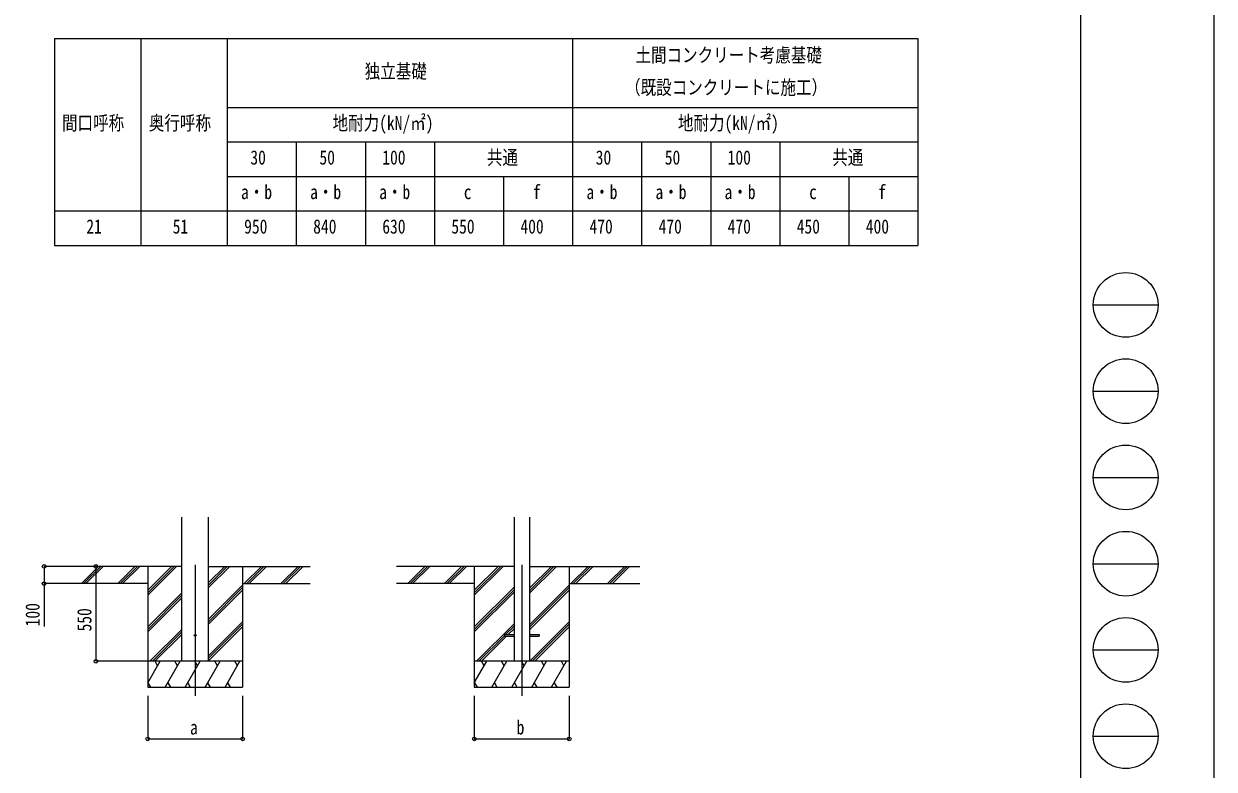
# Model space of a CAD drawing. Units: millimetres, scale not verified. Extents: x -10512 to 10512, y -7425 to 7425.
# Drawn here: x 3619 to 10512, y -4316 to 4 of the extents above; entities that cross this region are included whole.
import ezdxf
from ezdxf.enums import TextEntityAlignment as Align

# ---------------------------------------------------------------- set-up
doc = ezdxf.new("R2010")
doc.units = ezdxf.units.MM
doc.header["$LTSCALE"] = 30
doc.layers.add('0-1_TABLE1', color=7, linetype='Continuous', lineweight=18)
for name, color, linetype in [('0-3_YKK_12', 2, 'Continuous'), ('0-4_YKK_13', 4, 'Continuous'), ('0-5_YKK_A1', 4, 'Continuous'), ('0-6_YKK_D', 6, 'Continuous'), ('0-7_YKK_ZWAK', 7, 'Continuous')]:
    doc.layers.add(name, color=color, linetype=linetype)
doc.styles.add('ＭＳ ゴシック', font='')
doc.styles.get('ＭＳ ゴシック').set_extended_font_data('MS Gothic')

msp = doc.modelspace()

# ---------------------------------------------------------------- linework, layer by layer
at = {"layer": '0-1_TABLE1'}
for p, q in [((3796.82, -80.35), (8796.82, -80.35)), ((3796.82, -80.35), (3796.82, -1280.35)), ((4296.82, -80.35), (4296.82, -1280.35)), ((4796.82, -480.35), (8796.82, -480.35)), ((4796.82, -680.35), (8796.82, -680.35)), ((5196.82, -680.35), (5196.82, -1280.35)), ((5596.82, -680.35), (5596.82, -1280.35)), ((7196.82, -680.35), (7196.82, -1280.35)), ((7596.82, -680.35), (7596.82, -1280.35)), ((4796.82, -880.35), (8796.82, -880.35))]:
    msp.add_line(p, q, dxfattribs=at)
for points in [[(4796.82, -80.35), (4796.82, -480.35), (4796.82, -1080.35), (4796.82, -1280.35)], [(6796.82, -80.35), (6796.82, -680.35), (6796.82, -1080.35), (6796.82, -1280.35)], [(8796.82, -80.35), (8796.82, -680.35), (8796.82, -1080.35), (8796.82, -1280.35)], [(5996.82, -680.35), (5996.82, -1080.35), (5996.82, -1280.35)], [(7996.82, -680.35), (7996.82, -880.35), (7996.82, -1280.35)], [(6396.82, -880.35), (6396.82, -1080.35), (6396.82, -1280.35)], [(8396.82, -880.35), (8396.82, -1080.35), (8396.82, -1280.35)], [(3796.82, -1080.35), (4296.82, -1080.35), (8796.82, -1080.35)], [(3796.82, -1280.35), (6796.82, -1280.35), (8796.82, -1280.35)]]:
    msp.add_lwpolyline(points, dxfattribs=at)
at = {"layer": '0-3_YKK_12'}
for p, q in [((4611.19, -3131.54), (4611.19, -3890.74)), ((6502.76, -3131.54), (6502.76, -3890.74))]:
    msp.add_line(p, q, dxfattribs=at)
at = {"layer": '0-4_YKK_13'}
for p, q in [((6402.76, -3536.25), (6402.76, -3545.25)), ((6402.76, -3536.25), (6457.56, -3536.25)), ((6402.76, -3545.25), (6457.56, -3545.25)), ((6547.96, -3536.25), (6602.76, -3536.25)), ((6547.96, -3545.25), (6602.76, -3545.25)), ((6602.76, -3536.25), (6602.76, -3545.25))]:
    msp.add_line(p, q, dxfattribs=at)
msp.add_circle((4611.19, -3540.75), 5, dxfattribs=at)
at = {"layer": '0-5_YKK_A1'}
for p, q in [((4533.44, -3690.75), (4533.44, -2855.39)), ((4688.94, -3690.75), (4688.94, -2855.39)), ((6457.56, -2855.39), (6457.56, -3690.75)), ((6547.96, -2855.39), (6547.96, -3690.75)), ((4533.44, -3140.75), (3885.24, -3140.75)), ((3951.93, -3239.34), (4050.53, -3140.75)), ((3964.67, -3240.75), (4064.67, -3140.75)), ((3978.81, -3240.75), (4078.81, -3140.75)), ((4164.06, -3239.34), (4262.66, -3140.75)), ((4176.8, -3240.75), (4276.8, -3140.75)), ((4190.94, -3240.75), (4290.94, -3140.75)), ((4336.19, -3140.75), (4336.19, -3840.74)), ((4336.19, -3307.63), (4503.07, -3140.75)), ((4336.19, -3293.48), (4488.93, -3140.75)), ((4336.19, -3279.34), (4474.79, -3140.75)), ((4688.94, -3263.24), (4811.44, -3140.75)), ((4688.94, -3249.1), (4797.3, -3140.75)), ((4688.94, -3234.96), (4783.16, -3140.75)), ((4688.94, -3140.75), (5276.81, -3140.75)), ((4886.19, -3140.75), (4886.19, -3840.74)), ((4895.29, -3240.75), (4995.29, -3140.75)), ((4909.43, -3240.75), (5009.43, -3140.75)), ((4923.57, -3240.75), (5023.57, -3140.75)), ((5107.42, -3240.75), (5207.42, -3140.75)), ((5121.56, -3240.75), (5221.56, -3140.75)), ((5135.71, -3240.75), (5235.71, -3140.75)), ((6457.56, -3140.75), (5776.81, -3140.75)), ((5843.5, -3239.34), (5942.1, -3140.75)), ((5856.24, -3240.75), (5956.24, -3140.75)), ((5870.38, -3240.75), (5970.38, -3140.75)), ((6055.63, -3239.34), (6154.23, -3140.75)), ((6068.37, -3240.75), (6168.37, -3140.75)), ((6082.51, -3240.75), (6182.51, -3140.75)), ((6227.76, -3140.75), (6227.76, -3840.74)), ((6227.76, -3307.63), (6394.64, -3140.75)), ((6227.76, -3293.48), (6380.5, -3140.75)), ((6227.76, -3279.34), (6366.36, -3140.75)), ((6547.96, -3295.79), (6703.01, -3140.75)), ((6547.96, -3281.65), (6688.87, -3140.75)), ((6547.96, -3267.51), (6674.73, -3140.75)), ((6547.96, -3140.75), (7185.97, -3140.75)), ((6777.76, -3140.75), (6777.76, -3840.74)), ((6786.86, -3240.75), (6886.86, -3140.75)), ((6801, -3240.75), (6901, -3140.75)), ((6815.14, -3240.75), (6915.14, -3140.75)), ((6998.99, -3240.75), (7098.99, -3140.75)), ((7013.13, -3240.75), (7113.14, -3140.75)), ((7027.28, -3240.75), (7127.28, -3140.75)), ((4336.19, -3240.75), (3885.24, -3240.75)), ((4336.19, -3491.47), (4533.44, -3294.22)), ((4336.19, -3505.61), (4533.44, -3308.37)), ((4688.94, -3447.09), (4886.19, -3249.84)), ((4688.94, -3461.23), (4886.19, -3263.98)), ((4688.94, -3475.37), (4886.19, -3278.13)), ((4886.19, -3240.75), (5276.81, -3240.75)), ((6227.76, -3240.75), (5776.81, -3240.75)), ((6227.76, -3491.47), (6457.56, -3261.67)), ((6227.76, -3505.61), (6457.56, -3275.82)), ((6227.76, -3519.76), (6457.56, -3289.96)), ((6547.96, -3479.64), (6777.76, -3249.84)), ((6547.96, -3493.78), (6777.76, -3263.98)), ((6547.96, -3507.92), (6777.76, -3278.13)), ((6777.76, -3240.75), (7185.97, -3240.75)), ((4336.19, -3519.76), (4533.44, -3322.51)), ((4349.05, -3690.75), (4533.44, -3506.35)), ((4688.94, -3659.22), (4886.19, -3461.97)), ((4688.94, -3673.36), (4886.19, -3476.11)), ((4688.94, -3687.5), (4886.19, -3490.26)), ((6240.62, -3690.75), (6457.56, -3473.81)), ((6409.26, -3536.25), (6457.56, -3487.95)), ((6423.41, -3536.25), (6457.56, -3502.09)), ((6548.99, -3690.75), (6777.76, -3461.97)), ((6563.13, -3690.75), (6777.76, -3476.11)), ((6577.27, -3690.75), (6777.76, -3490.26)), ((4363.19, -3690.75), (4533.44, -3520.5)), ((4377.34, -3690.75), (4533.44, -3534.64)), ((6254.76, -3690.75), (6402.76, -3542.75)), ((6268.91, -3690.75), (6414.41, -3545.25)), ((4336.19, -3816.19), (4408.62, -3690.74)), ((4886.19, -3690.75), (4336.19, -3690.75)), ((4393.62, -3716.73), (4378.62, -3690.75)), ((4437.49, -3840.74), (4524.09, -3690.74)), ((4509.09, -3716.73), (4494.09, -3690.74)), ((4552.96, -3840.74), (4639.56, -3690.74)), ((4624.56, -3716.73), (4609.56, -3690.75)), ((4668.43, -3840.74), (4755.03, -3690.75)), ((4740.03, -3716.73), (4725.03, -3690.74)), ((4783.9, -3840.74), (4870.5, -3690.75)), ((4855.5, -3716.73), (4840.5, -3690.74)), ((6227.76, -3816.19), (6300.19, -3690.74)), ((6777.76, -3690.75), (6227.76, -3690.75)), ((6285.19, -3716.73), (6270.19, -3690.75)), ((6329.06, -3840.74), (6415.66, -3690.74)), ((6400.66, -3716.73), (6385.66, -3690.74)), ((6444.53, -3840.74), (6531.13, -3690.74)), ((6516.13, -3716.73), (6501.13, -3690.75)), ((6560, -3840.74), (6646.6, -3690.75)), ((6631.6, -3716.73), (6616.6, -3690.74)), ((6675.47, -3840.74), (6762.07, -3690.75)), ((6747.07, -3716.73), (6732.07, -3690.74)), ((4336.19, -3840.74), (4886.19, -3840.74)), ((4337.02, -3814.76), (4352.02, -3840.74)), ((4452.49, -3814.77), (4467.49, -3840.74)), ((4567.96, -3814.77), (4582.96, -3840.74)), ((4683.43, -3814.76), (4698.43, -3840.74)), ((4798.9, -3814.77), (4813.9, -3840.74)), ((6227.76, -3840.74), (6777.76, -3840.74)), ((6228.59, -3814.76), (6243.59, -3840.74)), ((6344.06, -3814.77), (6359.06, -3840.74)), ((6459.53, -3814.77), (6474.53, -3840.74)), ((6575, -3814.76), (6590, -3840.74)), ((6690.47, -3814.77), (6705.47, -3840.74))]:
    msp.add_line(p, q, dxfattribs=at)
at = {"layer": '0-6_YKK_D'}
for p, q in [((3950.86, -3140.75), (3735.19, -3140.75)), ((4110.13, -3140.75), (4035.19, -3140.75)), ((4036.19, -3140.75), (4036.19, -3690.75)), ((3950.86, -3240.75), (3735.19, -3240.75)), ((4335.19, -3690.75), (4035.19, -3690.75)), ((4336.19, -3890.74), (4336.19, -4141.74)), ((4886.19, -3890.74), (4886.19, -4141.74)), ((6227.76, -3890.74), (6227.76, -4141.74)), ((6777.76, -3890.74), (6777.76, -4141.74)), ((4336.19, -4140.74), (4886.19, -4140.74)), ((6227.76, -4140.74), (6777.76, -4140.74))]:
    msp.add_line(p, q, dxfattribs=at)
msp.add_lwpolyline([(3736.19, -3140.75), (3736.19, -3240.75), (3736.19, -3489.25)], dxfattribs=at)
for centre in [(3736.19, -3140.75), (4036.19, -3140.75), (3736.19, -3240.75), (4036.19, -3690.75), (4336.19, -4140.74), (4886.19, -4140.74), (6227.76, -4140.74), (6777.76, -4140.74)]:
    msp.add_circle(centre, 10.62, dxfattribs=at)
at = {"layer": '0-7_YKK_ZWAK'}
for p, q in [((9737.55, 6937.5), (9737.55, -6312.5)), ((9812.55, -1625), (10187.55, -1625)), ((9812.55, -2125), (10187.55, -2125)), ((9812.55, -2625), (10187.55, -2625)), ((9812.55, -3125), (10187.55, -3125)), ((9812.55, -3625), (10187.55, -3625)), ((9812.55, -4125), (10187.55, -4125))]:
    msp.add_line(p, q, dxfattribs=at)
msp.add_lwpolyline([(-10512.5, -7425), (10512.5, -7425), (10512.5, 7425), (-10512.5, 7425)], close=True, dxfattribs=at)
for centre in [(10000.05, -1625), (10000.05, -2125), (10000.05, -2625), (10000.05, -3125), (10000.05, -3625), (10000.05, -4125)]:
    msp.add_circle(centre, 187.5, dxfattribs=at)

# ---------------------------------------------------------------- texts
at = {"layer": '0-1_TABLE1', "style": 'ＭＳ ゴシック', "width": 0.8}
for s, p in [('土間コンクリート考慮基礎', (7160.82, -242.85)), ('独立基礎', (5592.82, -336.6)), ('（既設コンクリートに施工）', (7100.82, -430.35)), ('間口呼称', (3839.82, -636.6)), ('奥行呼称', (4342.82, -636.6)), ('地耐力(kN/㎡)', (5406.82, -636.6)), ('地耐力(kN/㎡)', (7406.82, -636.6)), ('30', (4930.82, -836.6)), ('50', (5330.82, -836.6)), ('100', (5694.82, -836.6)), ('共通', (6300.82, -836.6)), ('30', (6930.82, -836.6)), ('50', (7330.82, -836.6)), ('100', (7694.82, -836.6)), ('共通', (8300.82, -836.6)), ('a・b', (4876.82, -1036.6)), ('a・b', (5276.82, -1036.6)), ('a・b', (5676.82, -1036.6)), ('c', (6166.82, -1036.6)), ('f', (6566.82, -1036.6)), ('a・b', (6876.82, -1036.6)), ('a・b', (7276.82, -1036.6)), ('a・b', (7676.82, -1036.6)), ('c', (8166.82, -1036.6)), ('f', (8566.82, -1036.6)), ('21', (3980.82, -1236.6)), ('51', (4480.82, -1236.6)), ('950', (4894.82, -1236.6)), ('840', (5294.82, -1236.6)), ('630', (5694.82, -1236.6)), ('550', (6094.82, -1236.6)), ('400', (6494.82, -1236.6)), ('470', (6894.82, -1236.6)), ('470', (7294.82, -1236.6)), ('470', (7694.82, -1236.6)), ('450', (8094.82, -1236.6)), ('400', (8494.82, -1236.6))]:
    msp.add_text(s, height=82.48, dxfattribs=at).set_placement(p, align=Align.BOTTOM_LEFT)
at = {"layer": '0-6_YKK_D', "style": 'ＭＳ ゴシック', "width": 0.8}
for s, p in [('100', (3735.19, -3488.25)), ('550', (4035.19, -3517.75))]:
    msp.add_text(s, height=82.48, rotation=90, dxfattribs=at).set_placement(p, align=Align.BOTTOM_LEFT)
for s, p in [('a', (4581.19, -4139.74)), ('b', (6472.76, -4139.74))]:
    msp.add_text(s, height=82.48, dxfattribs=at).set_placement(p, align=Align.BOTTOM_LEFT)

doc.saveas('drawing.dxf')
